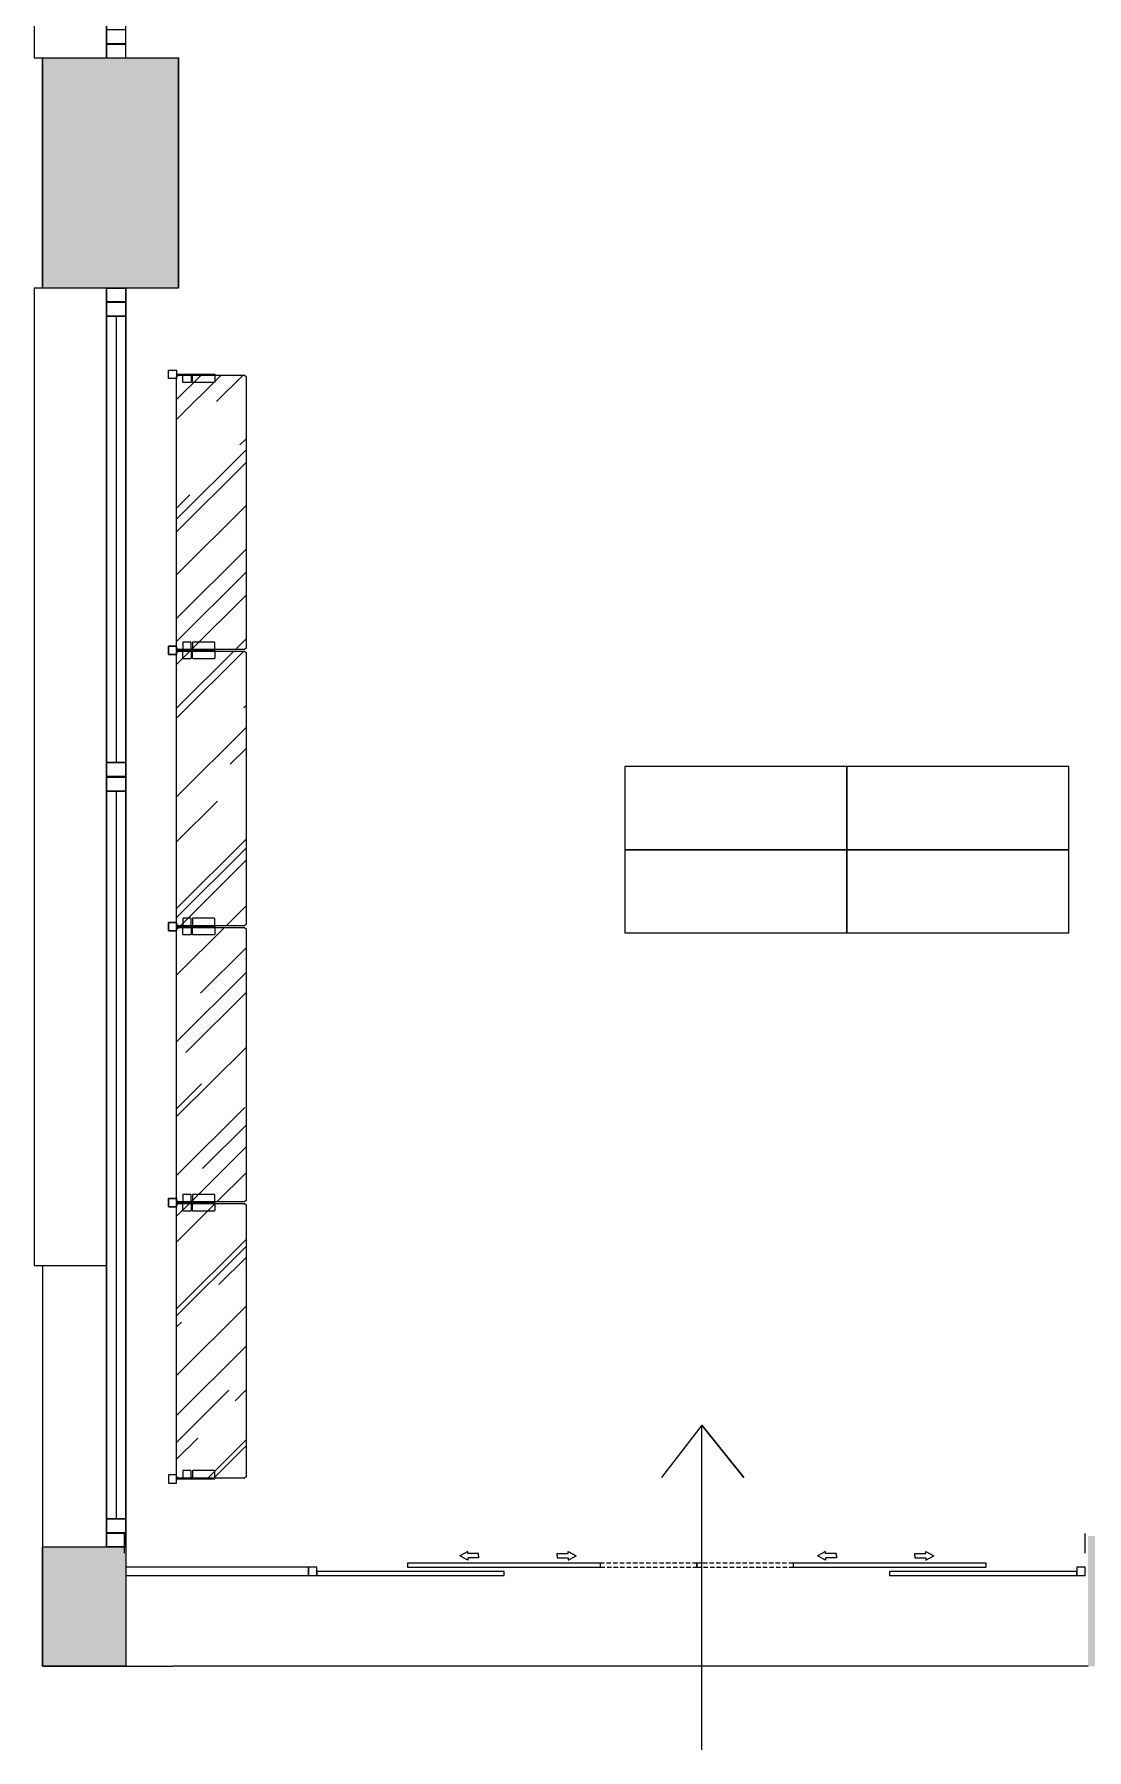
# Model space of a CAD drawing. Header units: metres. Extents: x 11076 to 23011, y 5678 to 28676.
# Drawn here: x 14577 to 18371, y 5678 to 11864 of the extents above; entities that cross this region are included whole.
import ezdxf

# ---------------------------------------------------------------- set-up
doc = ezdxf.new("R2010")
doc.units = ezdxf.units.M
doc.linetypes.add('CONTINUA', pattern=[0])
doc.linetypes.add('LÍNEAS_OCULTAS2', pattern=[4.7625, 3.175, -1.5875])
doc.layers.add('0001 Bloques Estándar concep', color=7, linetype='Continuous', true_color=0x013e84)
doc.layers.add('3201_Baixa distribució', color=7, linetype='CONTINUA', lineweight=18)
for name, color, linetype in [('_Co MUEBLE CONCEP', 5, 'Continuous'), ('_Co MUROS', 1, 'Continuous'), ('_Co PUERTAS', 70, 'Continuous'), ('_Co SOMBREADOS', 8, 'Continuous'), ('_Co TABIQUERIA', 3, 'Continuous'), ('_Co VIDRIO', 130, 'Continuous')]:
    doc.layers.add(name, color=color, linetype=linetype)

# ---------------------------------------------------------------- blocks, each defined once
blk = doc.blocks.new('*U3')
at = {"layer": '_Co SOMBREADOS'}
for points in [[(603.5, 93.4), (603.5, 101), (564.2, 101), (564.2, 109.1), (535.2, 93.4)], [(535.2, 93.4), (535.2, 93.4)], [(535.2, 93.4), (535.2, 93.4)], [(603.5, 93.4), (603.5, 85.7), (564.2, 85.7), (564.2, 77.6), (535.2, 93.4)], [(886.5, 93.4), (886.5, 101), (925.8, 101), (925.8, 109.1), (954.8, 93.4)], [(886.5, 93.4), (886.5, 85.7), (925.8, 85.7), (925.8, 77.6), (954.8, 93.4)], [(954.8, 93.4), (954.8, 93.4)], [(954.8, 93.4), (954.8, 93.4)], [(1893.5, 93.4), (1893.5, 101), (1854.2, 101), (1854.2, 109.1), (1825.2, 93.4)], [(1825.2, 93.4), (1825.2, 93.4)], [(1825.2, 93.4), (1825.2, 93.4)], [(1893.5, 93.4), (1893.5, 85.7), (1854.2, 85.7), (1854.2, 77.6), (1825.2, 93.4)], [(2176.5, 93.4), (2176.5, 101), (2215.8, 101), (2215.8, 109.1), (2244.8, 93.4)], [(2176.5, 93.4), (2176.5, 85.7), (2215.8, 85.7), (2215.8, 77.6), (2244.8, 93.4)], [(2244.8, 93.4), (2244.8, 93.4)], [(2244.8, 93.4), (2244.8, 93.4)]]:
    blk.add_lwpolyline(points, dxfattribs=at)
at = {"layer": '_Co SOMBREADOS', "linetype": 'LÍNEAS_OCULTAS2', "ltscale": 5}
for points in [[(1042.5, 51.9), (1390, 51.9), (1390, 66.9), (1042.5, 66.9)], [(1737.5, 66.9), (1390, 66.9), (1390, 51.9), (1737.5, 51.9)]]:
    blk.add_lwpolyline(points, dxfattribs=at)
at = {"layer": '_Co VIDRIO'}
for points in [[(347.5, 51.9), (1042.5, 51.9), (1042.5, 66.9), (347.5, 66.9)], [(1737.5, 51.9), (2432.5, 51.9), (2432.5, 66.9), (1737.5, 66.9)], [(-10, 21.9), (20, 21.9), (20, 51.9), (-10, 51.9)], [(20, 21.9), (695, 21.9), (695, 36.9), (20, 36.9)], [(2085, 21.9), (2760, 21.9), (2760, 36.9), (2085, 36.9)], [(2760, 21.9), (2790, 21.9), (2790, 51.9), (2760, 51.9)]]:
    blk.add_lwpolyline(points, close=True, dxfattribs=at)
blk = doc.blocks.new('*U142')
at = {"layer": '_Co MUEBLE CONCEP'}
blk.add_lwpolyline([(-150, -400), (150, -400), (150, 400), (-150, 400)], close=True, dxfattribs=at)
blk = doc.blocks.new('*U143')
at = {"layer": '_Co MUEBLE CONCEP', "color": 0, "linetype": 'ByBlock', "lineweight": -2, "transparency": 16777216}
for p in [(0, 800), (0, 0)]:
    blk.add_blockref('*U142', p, dxfattribs=at)
blk = doc.blocks.new('*U140')
at = {"layer": '_Co MUEBLE CONCEP'}
blk.add_lwpolyline([(-150, -400), (150, -400), (150, 400), (-150, 400)], close=True, dxfattribs=at)
blk = doc.blocks.new('*U141')
at = {"layer": '_Co MUEBLE CONCEP', "color": 0, "linetype": 'ByBlock', "lineweight": -2, "transparency": 16777216}
for p in [(0, 800), (0, 0)]:
    blk.add_blockref('*U140', p, dxfattribs=at)
blk = doc.blocks.new('Visio Poste Visto Ancho 990 Alto 3000mm con 6 est vidrio 30x30 planta')
at = {"layer": '0001 Bloques Estándar concep', "ltscale": 10}
h = blk.add_hatch(dxfattribs=at)
h.set_pattern_fill('AR-RROOF', color=256, scale=10, angle=45, style=0)
h.set_pattern_definition([(45, (0, 54), (215.526, 574.736), [3810, -508, 1270, -254]), (45, (149.07, 382.68), (-418.48, 59.27), [762, -83.82, 1524, -190.5]), (45, (-62.86, 296.47), (813.611, 1054.282), [2032, -355.6, 1016, -254])])
h.paths.add_polyline_path([(23, -280), (1003, -280), (1008, -275), (1008, -35), (1003, -30), (23, -30), (18, -35), (18, -275)])
at = {"layer": '0001 Bloques Estándar concep', "ltscale": 50}
for points in [[(45, -89, 0.414214), (43, -87), (17, -87), (17, -82), (43, -82, 0.414214), (45, -80), (45, -54, 0.414214), (43, -52), (17, -52), (17, -30), (30, -30), (30, 0), (0, 0), (0, -30), (15, -30), (15, -167), (43, -167, 0.414214), (45, -165)], [(981, -89, -0.414214), (983, -87), (1009, -87), (1009, -82), (983, -82, -0.414214), (981, -80), (981, -54, -0.414214), (983, -52), (1009, -52), (1009, -30), (996, -30), (996, 0), (1026, 0), (1026, -30), (1011, -30), (1011, -167), (983, -167, -0.414214), (981, -165)]]:
    blk.add_lwpolyline(points, format="xyb", close=True, dxfattribs=at)
at = {"layer": '0001 Bloques Estándar concep', "ltscale": 10}
blk.add_lwpolyline([(23, -280), (1003, -280), (1008, -275), (1008, -35), (1003, -30), (23, -30), (18, -35), (18, -275)], close=True, dxfattribs=at)
blk = doc.blocks.new('*U148')
at = {"rotation": 270}
blk.add_blockref('Visio Poste Visto Ancho 990 Alto 3000mm con 6 est vidrio 30x30 planta', (335.7, 802.4), dxfattribs=at)
blk = doc.blocks.new('*U149')
at = {"layer": '_Co TABIQUERIA', "color": 0, "linetype": 'ByBlock', "lineweight": -2, "transparency": 16777216}
for p in [(0, 2988), (0, 1992), (0, 996), (0, 0)]:
    blk.add_blockref('*U148', p, dxfattribs=at)

msp = doc.modelspace()

# ---------------------------------------------------------------- hatches: boundary and pattern name
at = {"layer": '3201_Baixa distribució', "linetype": 'CONTINUA', "lineweight": 15, "transparency": 33554687}
msp.add_hatch(color=256, dxfattribs=at).paths.add_polyline_path([(14907.3, 6409.4), (14607.3, 6409.4), (14607.3, 5979.4), (14907.3, 5979.4)])
at = {"layer": '_Co MUROS', "linetype": 'CONTINUA', "lineweight": 15, "transparency": 33554687}
msp.add_hatch(color=256, dxfattribs=at).paths.add_polyline_path([(14607.3, 10949.4), (15097.3, 10949.4), (15097.3, 11779.4), (14607.3, 11779.4)])
h = msp.add_hatch(color=256, dxfattribs=at)
h.paths.add_polyline_path([(18376.1, 5979.4), (19237.3, 5979.4), (19237.3, 6449.4), (18376.1, 6449.4)])
h.paths.add_polyline_path([(20037.3, 5979.4), (20460.5, 5979.4), (20460.5, 6449.4), (20037.3, 6449.4)])
h.paths.add_polyline_path([(14607.3, 5979.4), (14907.3, 5979.4), (14907.3, 6409.4), (14607.3, 6409.4)])

# ---------------------------------------------------------------- linework, layer by layer
at = {"layer": '3201_Baixa distribució', "linetype": 'CONTINUA', "lineweight": 18, "transparency": 33554687}
for p, q in [((14607.3, 11779.4), (14837.3, 11779.4)), ((14607.3, 11779.4), (14607.3, 10949.4)), ((14837.3, 11779.4), (14907.3, 11779.4)), ((14907.3, 11779.4), (15077.3, 11779.4)), ((15097.3, 10949.4), (15097.3, 11779.4)), ((14837.3, 10949.4), (14607.3, 10949.4)), ((14907.3, 10949.4), (14837.3, 10949.4)), ((15077.3, 10949.4), (14907.3, 10949.4)), ((14872.3, 10848.4), (14872.3, 9238.4)), ((14872.3, 9135.4), (14872.3, 6510.4)), ((14607.3, 7424.4), (14607.3, 6449.4)), ((14907.3, 6449.4), (14907.3, 7424.4)), ((14607.3, 6449.4), (14607.3, 5979.4)), ((14900.9, 6457.4), (14900.9, 6387.4)), ((18365.3, 6387.4), (18365.3, 6457.4)), ((14837.3, 6409.4), (14907.3, 6409.4)), ((14607.3, 5979.4), (15077.3, 5979.4))]:
    msp.add_line(p, q, dxfattribs=at)
for points in [[(14837.3, 15304.5), (14577.3, 15304.5), (14577.3, 11779.4), (14837.3, 11779.4), (14837.3, 15304.5)], [(14837.3, 11880.4), (14837.3, 11830.4), (14907.3, 11830.4), (14907.3, 11880.4), (14837.3, 11880.4)], [(14907.3, 11829.4), (14907.3, 11830.4), (14837.3, 11830.4), (14837.3, 11829.4), (14907.3, 11829.4)], [(14837.3, 11829.4), (14837.3, 11779.4), (14907.3, 11779.4), (14907.3, 11829.4), (14837.3, 11829.4)], [(14837.3, 10949.4), (14577.3, 10949.4), (14577.3, 7424.4), (14837.3, 7424.4), (14837.3, 10949.4)], [(14837.3, 10949.4), (14837.3, 10899.4), (14907.3, 10899.4), (14907.3, 10949.4), (14837.3, 10949.4)], [(14837.3, 10898.4), (14907.3, 10898.4), (14907.3, 10899.4), (14837.3, 10899.4), (14837.3, 10898.4)], [(14907.3, 10898.4), (14837.3, 10898.4), (14837.3, 10848.4), (14907.3, 10848.4), (14907.3, 10898.4)], [(14837.3, 9238.4), (14907.3, 9238.4), (14907.3, 10848.4), (14837.3, 10848.4), (14837.3, 9238.4)], [(14837.3, 10848.4), (14837.3, 9238.4), (14907.3, 9238.4), (14907.3, 10848.4), (14837.3, 10848.4)], [(14837.3, 9238.4), (14837.3, 9188.4), (14907.3, 9188.4), (14907.3, 9238.4), (14837.3, 9238.4)], [(14837.3, 9185.4), (14907.3, 9185.4), (14907.3, 9188.4), (14837.3, 9188.4), (14837.3, 9185.4)], [(14907.3, 9185.4), (14837.3, 9185.4), (14837.3, 9135.4), (14907.3, 9135.4), (14907.3, 9185.4)], [(14837.3, 6510.4), (14907.3, 6510.4), (14907.3, 9135.4), (14837.3, 9135.4), (14837.3, 6510.4)], [(14837.3, 9135.4), (14837.3, 6510.4), (14907.3, 6510.4), (14907.3, 9135.4), (14837.3, 9135.4)], [(14837.3, 6510.4), (14837.3, 6460.4), (14907.3, 6460.4), (14907.3, 6510.4), (14837.3, 6510.4)], [(14907.3, 6459.4), (14907.3, 6460.4), (14837.3, 6460.4), (14837.3, 6459.4), (14907.3, 6459.4)], [(14837.3, 6459.4), (14837.3, 6409.4), (14907.3, 6409.4), (14907.3, 6459.4), (14837.3, 6459.4)], [(18376.1, 5979.4), (15077.3, 5979.4)]]:
    msp.add_lwpolyline(points, dxfattribs=at)
at = {"layer": '_Co MUEBLE CONCEP'}
msp.add_lwpolyline([(16983.2, 5678.3), (16983.2, 6848.1), (17134.8, 6660.2), (16983.2, 6848.1), (16837.6, 6660.2)], dxfattribs=at)
at = {"layer": '_Co MUROS'}
for points in [[(14837.3, 11779.4), (14907.3, 11779.4), (14907.3, 15304.5), (14837.3, 15304.5)], [(14607.3, 11779.4), (15097.3, 11779.4), (15097.3, 10949.4), (14607.3, 10949.4)], [(14837.3, 10949.4), (14907.3, 10949.4), (14907.3, 6409.4), (14837.3, 6409.4)], [(14607.3, 6409.4), (14907.7, 6409.4), (14907.7, 5979.4), (14607.3, 5979.4)]]:
    msp.add_lwpolyline(points, close=True, dxfattribs=at)
at = {"layer": '_Co PUERTAS'}
msp.add_lwpolyline([(15565.4, 6336.2), (14907.3, 6336.2), (14907.3, 6306.2), (15565.4, 6306.2)], close=True, dxfattribs=at)

# ---------------------------------------------------------------- block references
at = {"layer": '_Co MUEBLE CONCEP', "rotation": 90}
for name, p in [('*U141', (17906.5, 9073.9)), ('*U143', (17906.5, 8773.9))]:
    msp.add_blockref(name, p, dxfattribs=at)
at = {"layer": '_Co PUERTAS'}
msp.add_blockref('*U3', (15575.4, 6284.3), dxfattribs=at)
at = {"layer": '_Co TABIQUERIA', "xscale": -1}
msp.add_blockref('*U149', (15396.1, 6863.4), dxfattribs=at)

doc.saveas('drawing.dxf')
